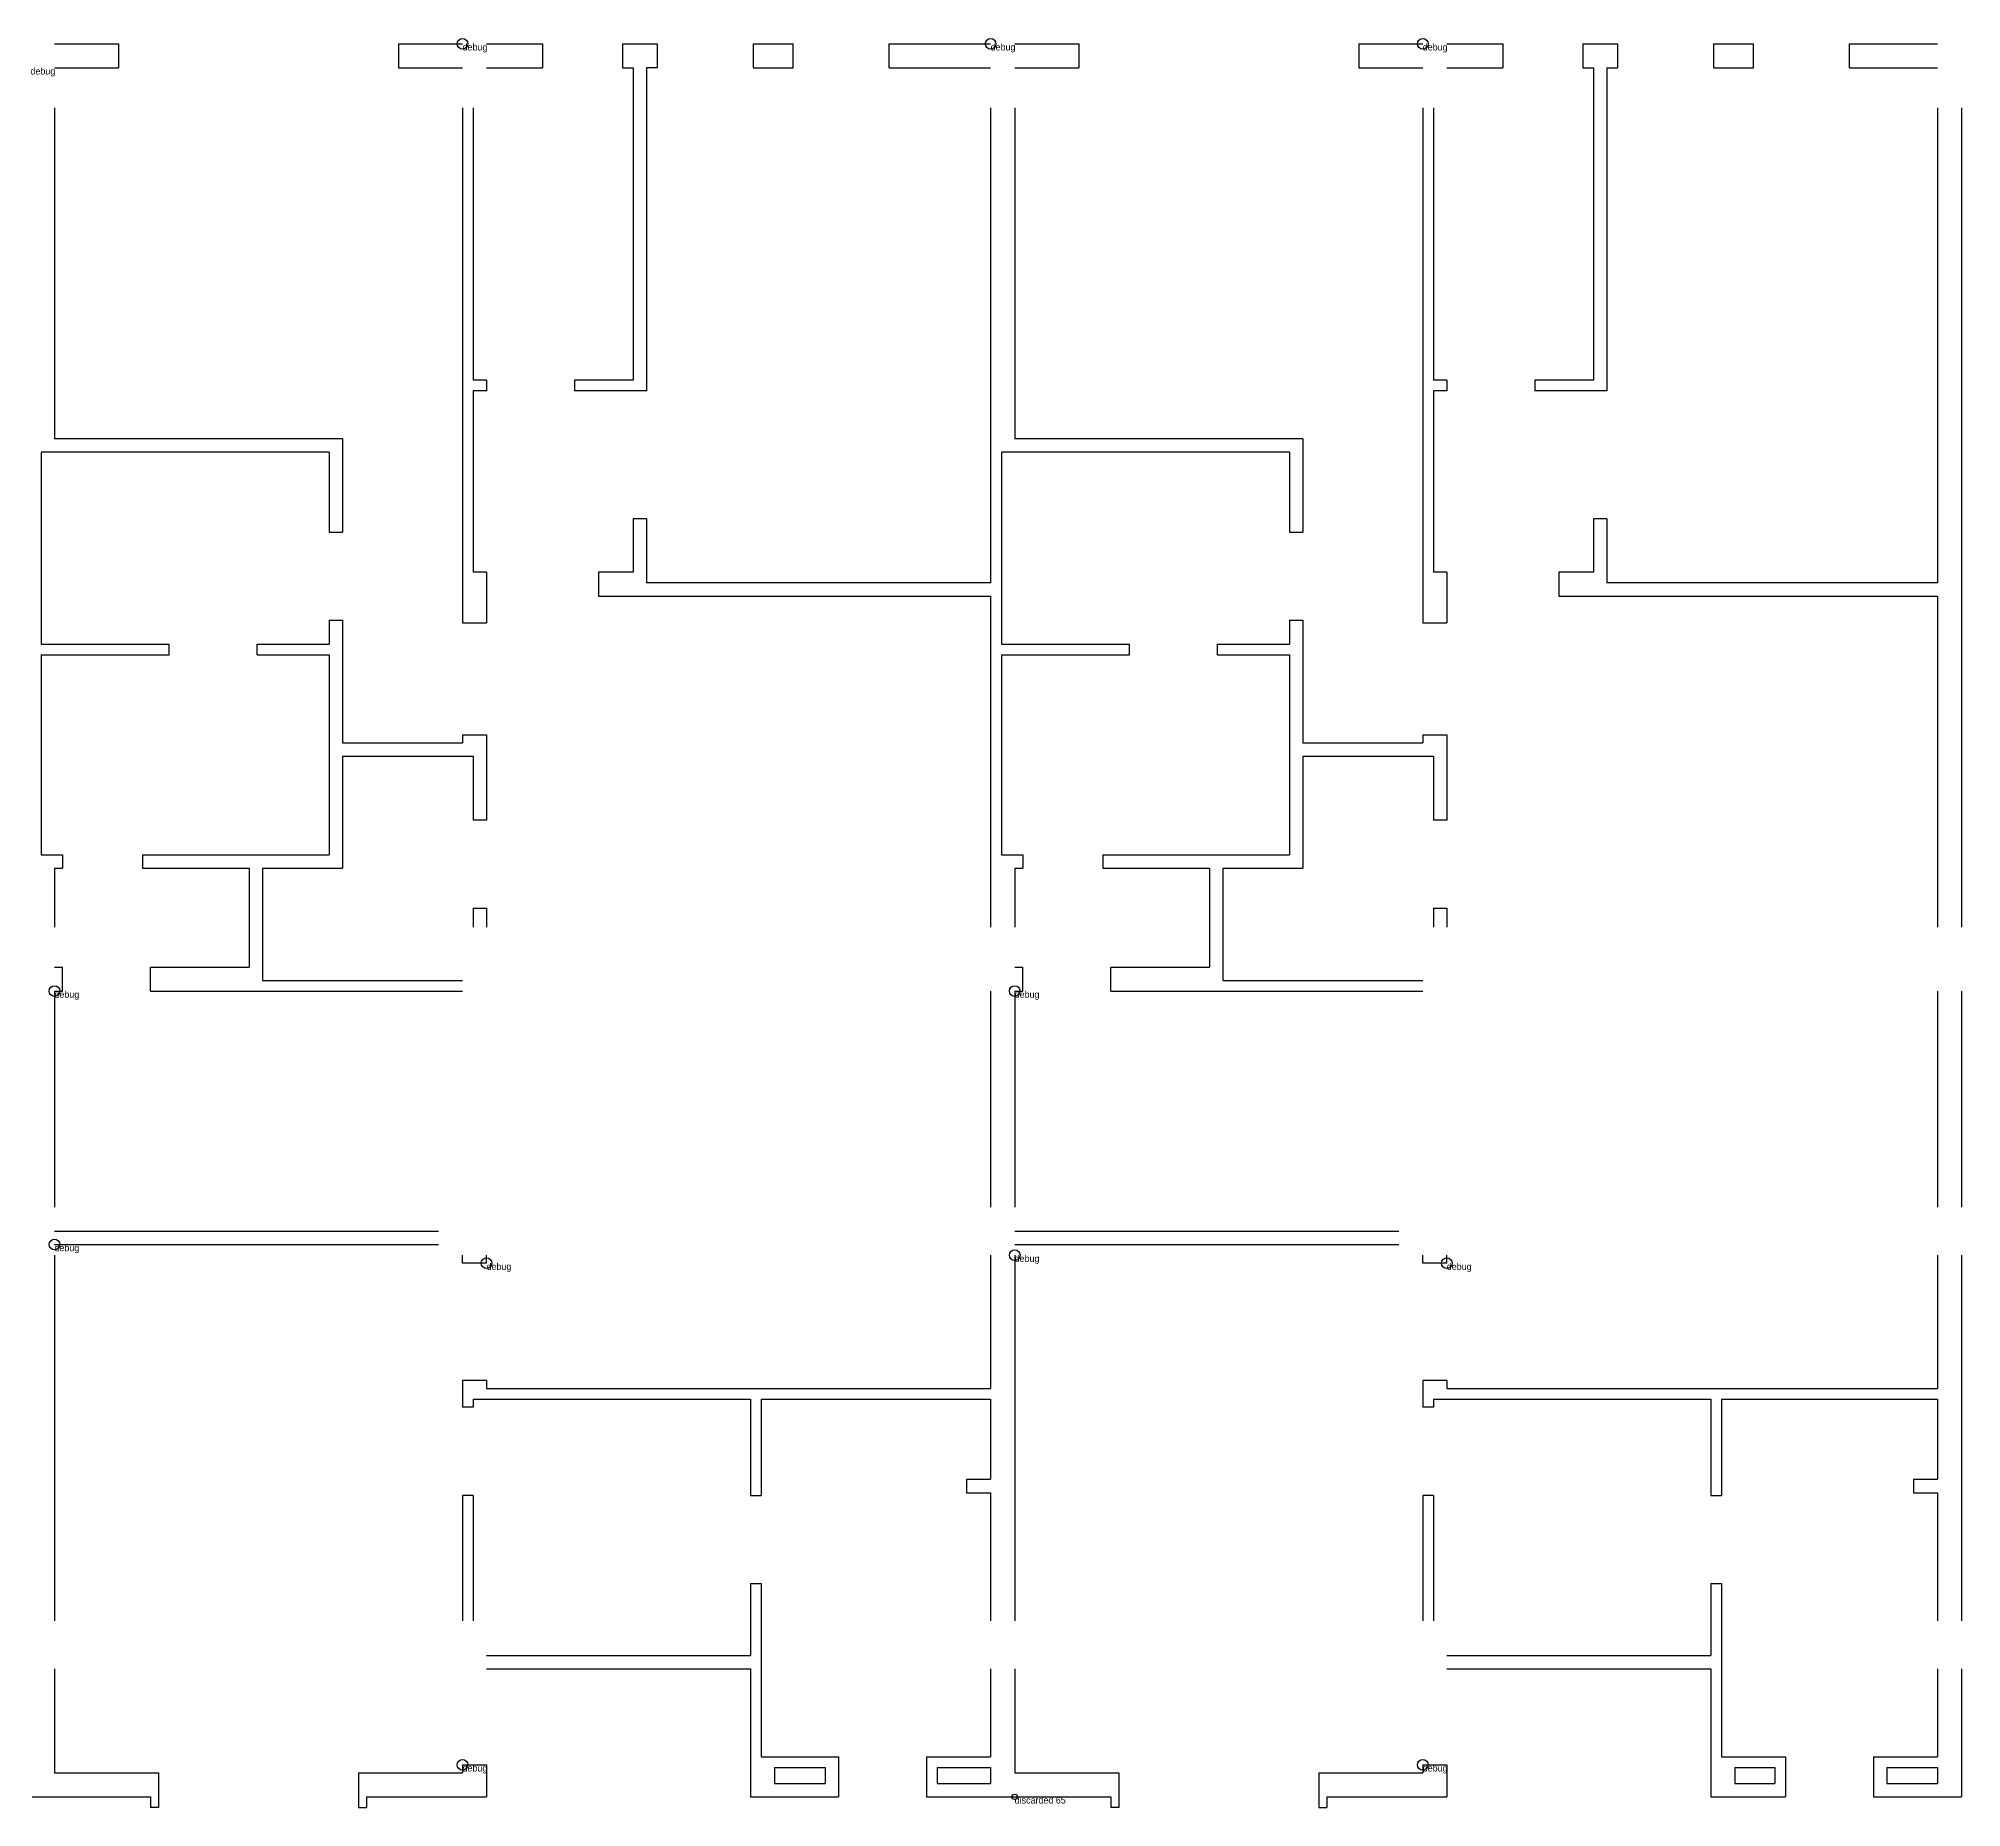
# Model space of a CAD drawing. Header units: metres. Extents: x 234 to 1674, y 440 to 1103.
# Drawn here: x 953 to 1674, y 440 to 1103 of the extents above; entities that cross this region are included whole.
import ezdxf

# ---------------------------------------------------------------- set-up
doc = ezdxf.new("R2010")
doc.units = ezdxf.units.M
doc.layers.add('WALL', color=7, linetype='Continuous')

msp = doc.modelspace()

# ---------------------------------------------------------------- linework, layer by layer
at = {"layer": 'debug', "color": 2}
for centre in [(1112, 1101), (1310, 1101), (1472, 1101), (959, 746), (959, 746), (959, 746), (959, 746), (959, 746), (959, 746), (1319, 746), (1319, 746), (1319, 746), (1319, 746), (1319, 746), (1319, 746), (959, 651), (1319, 647), (1121, 644), (1481, 644), (1112, 456), (1472, 456)]:
    msp.add_circle(centre, 2, dxfattribs=at)
at = {"layer": 'debug', "color": 4}
msp.add_circle((1319, 444), 1, dxfattribs=at)
msp.add_circle((1319, 444), 1, dxfattribs=at)
at = {"layer": 'WALL'}
for p, q in [((959, 1101), (983, 1101)), ((983, 1101), (983, 1092)), ((1088, 1101), (1112, 1101)), ((1088, 1101), (1088, 1092)), ((1121, 1101), (1142, 1101)), ((1131, 1101), (1131, 1101)), ((1142, 1101), (1142, 1092)), ((1172, 1101), (1172, 1092)), ((1172, 1101), (1185, 1101)), ((1185, 1101), (1185, 1092)), ((1221, 1101), (1221, 1092)), ((1221, 1101), (1236, 1101)), ((1233, 1101), (1233, 1101)), ((1236, 1092), (1236, 1101)), ((1272, 1101), (1310, 1101)), ((1272, 1092), (1272, 1101)), ((1319, 1101), (1343, 1101)), ((1343, 1101), (1343, 1092)), ((1448, 1101), (1472, 1101)), ((1448, 1101), (1448, 1092)), ((1481, 1101), (1502, 1101)), ((1491, 1101), (1491, 1101)), ((1502, 1101), (1502, 1092)), ((1532, 1101), (1532, 1092)), ((1532, 1101), (1545, 1101)), ((1545, 1101), (1545, 1092)), ((1581, 1101), (1581, 1092)), ((1581, 1101), (1596, 1101)), ((1593, 1101), (1593, 1101)), ((1596, 1092), (1596, 1101)), ((1632, 1101), (1665, 1101)), ((1632, 1092), (1632, 1101)), ((959, 1092), (983, 1092)), ((1088, 1092), (1112, 1092)), ((1121, 1092), (1142, 1092)), ((1172, 1092), (1176, 1092)), ((1176, 1092), (1176, 975)), ((1181, 1092), (1181, 971)), ((1185, 1092), (1181, 1092)), ((1221, 1092), (1236, 1092)), ((1233, 1092), (1233, 1092)), ((1272, 1092), (1310, 1092)), ((1319, 1092), (1343, 1092)), ((1448, 1092), (1472, 1092)), ((1481, 1092), (1502, 1092)), ((1532, 1092), (1536, 1092)), ((1536, 1092), (1536, 975)), ((1541, 1092), (1541, 971)), ((1541, 1092), (1545, 1092)), ((1581, 1092), (1596, 1092)), ((1632, 1092), (1665, 1092)), ((959, 1077), (959, 953)), ((1112, 1077), (1112, 884)), ((1116, 1077), (1116, 975)), ((1310, 1077), (1310, 899)), ((1319, 1077), (1319, 953)), ((1472, 1077), (1472, 884)), ((1476, 1077), (1476, 975)), ((1665, 1077), (1665, 899)), ((1674, 1077), (1674, 909)), ((1121, 975), (1116, 975)), ((1121, 975), (1121, 971)), ((1154, 975), (1154, 971)), ((1176, 975), (1154, 975)), ((1481, 975), (1476, 975)), ((1481, 975), (1481, 971)), ((1514, 975), (1514, 971)), ((1536, 975), (1514, 975)), ((1116, 971), (1116, 903)), ((1121, 971), (1116, 971)), ((1181, 971), (1154, 971)), ((1476, 971), (1476, 903)), ((1481, 971), (1476, 971)), ((1541, 971), (1514, 971)), ((1067, 953), (959, 953)), ((1067, 953), (1067, 918)), ((1427, 953), (1319, 953)), ((1427, 953), (1427, 918)), ((954, 948), (954, 876)), ((1062, 948), (954, 948)), ((1062, 948), (1062, 918)), ((1314, 948), (1314, 876)), ((1422, 948), (1314, 948)), ((1422, 948), (1422, 918)), ((1181, 923), (1176, 923)), ((1176, 923), (1176, 903)), ((1181, 923), (1181, 899)), ((1541, 923), (1536, 923)), ((1536, 923), (1536, 903)), ((1541, 923), (1541, 899)), ((1062, 918), (1067, 918)), ((1422, 918), (1427, 918)), ((1674, 909), (1674, 770)), ((1121, 903), (1116, 903)), ((1121, 903), (1121, 884)), ((1163, 903), (1163, 894)), ((1176, 903), (1163, 903)), ((1481, 903), (1476, 903)), ((1481, 903), (1481, 884)), ((1523, 903), (1523, 894)), ((1536, 903), (1523, 903)), ((1310, 899), (1181, 899)), ((1665, 899), (1541, 899)), ((1163, 894), (1310, 894)), ((1310, 894), (1310, 770)), ((1523, 894), (1665, 894)), ((1665, 894), (1665, 770)), ((1062, 885), (1062, 876)), ((1062, 885), (1067, 885)), ((1067, 885), (1067, 839)), ((1112, 884), (1121, 884)), ((1422, 885), (1422, 876)), ((1422, 885), (1427, 885)), ((1427, 885), (1427, 839)), ((1472, 884), (1481, 884)), ((954, 876), (1002, 876)), ((1002, 872), (1002, 876)), ((1035, 876), (1062, 876)), ((1035, 872), (1035, 876)), ((1314, 876), (1362, 876)), ((1362, 872), (1362, 876)), ((1395, 876), (1422, 876)), ((1395, 872), (1395, 876)), ((954, 872), (1002, 872)), ((954, 872), (954, 797)), ((1035, 872), (1062, 872)), ((1062, 872), (1062, 797)), ((1314, 872), (1314, 797)), ((1314, 872), (1362, 872)), ((1395, 872), (1422, 872)), ((1422, 872), (1422, 797)), ((1067, 839), (1112, 839)), ((1112, 842), (1112, 839)), ((1112, 842), (1121, 842)), ((1121, 842), (1121, 810)), ((1427, 839), (1472, 839)), ((1472, 842), (1472, 839)), ((1472, 842), (1481, 842)), ((1481, 842), (1481, 810)), ((1067, 834), (1067, 792)), ((1067, 834), (1116, 834)), ((1116, 834), (1116, 810)), ((1427, 834), (1427, 792)), ((1427, 834), (1476, 834)), ((1476, 834), (1476, 810)), ((1121, 810), (1116, 810)), ((1481, 810), (1476, 810)), ((954, 797), (962, 797)), ((962, 797), (962, 792)), ((992, 797), (1062, 797)), ((992, 797), (1032, 797)), ((992, 797), (992, 792)), ((1314, 797), (1322, 797)), ((1322, 797), (1322, 792)), ((1352, 797), (1422, 797)), ((1352, 797), (1392, 797)), ((1352, 797), (1352, 792)), ((959, 792), (962, 792)), ((959, 792), (959, 770)), ((992, 792), (1032, 792)), ((1032, 792), (1032, 755)), ((1037, 792), (1067, 792)), ((1037, 792), (1037, 750)), ((1319, 792), (1319, 770)), ((1319, 792), (1322, 792)), ((1352, 792), (1392, 792)), ((1392, 792), (1392, 755)), ((1397, 792), (1427, 792)), ((1397, 792), (1397, 750)), ((1116, 777), (1116, 770)), ((1116, 777), (1121, 777)), ((1121, 777), (1121, 770)), ((1476, 777), (1476, 770)), ((1476, 777), (1481, 777)), ((1481, 777), (1481, 770)), ((959, 755), (962, 755)), ((962, 746), (962, 755)), ((995, 755), (1032, 755)), ((995, 746), (995, 755)), ((1037, 750), (1112, 750)), ((1319, 755), (1322, 755)), ((1322, 746), (1322, 755)), ((1355, 755), (1392, 755)), ((1355, 746), (1355, 755)), ((1397, 750), (1472, 750)), ((959, 746), (959, 665)), ((959, 746), (962, 746)), ((995, 746), (1112, 746)), ((1310, 746), (1310, 665)), ((1319, 746), (1319, 665)), ((1319, 746), (1322, 746)), ((1355, 746), (1472, 746)), ((1665, 746), (1665, 665)), ((1674, 746), (1674, 665)), ((959, 656), (1103, 656)), ((959, 651), (1103, 651)), ((1319, 656), (1463, 656)), ((1319, 651), (1463, 651)), ((959, 647), (959, 510)), ((1112, 644), (1112, 647)), ((1121, 644), (1112, 644)), ((1121, 644), (1121, 647)), ((1121, 644), (1121, 644)), ((1310, 647), (1310, 597)), ((1319, 647), (1319, 510)), ((1472, 644), (1472, 647)), ((1481, 644), (1472, 644)), ((1481, 644), (1481, 647)), ((1481, 644), (1481, 644)), ((1665, 647), (1665, 597)), ((1674, 647), (1674, 510)), ((1112, 600), (1112, 590)), ((1121, 600), (1112, 600)), ((1121, 600), (1121, 597)), ((1472, 600), (1472, 590)), ((1481, 600), (1472, 600)), ((1481, 600), (1481, 597)), ((1116, 593), (1220, 593)), ((1116, 593), (1116, 590)), ((1121, 597), (1310, 597)), ((1220, 593), (1220, 557)), ((1224, 593), (1310, 593)), ((1224, 593), (1224, 557)), ((1310, 593), (1310, 563)), ((1476, 593), (1580, 593)), ((1476, 593), (1476, 590)), ((1481, 597), (1665, 597)), ((1580, 593), (1580, 557)), ((1584, 593), (1665, 593)), ((1584, 593), (1584, 557)), ((1665, 593), (1665, 563)), ((1116, 590), (1112, 590)), ((1476, 590), (1472, 590)), ((1301, 563), (1301, 558)), ((1301, 563), (1310, 563)), ((1656, 563), (1656, 558)), ((1656, 563), (1665, 563)), ((1112, 557), (1112, 510)), ((1116, 557), (1112, 557)), ((1116, 557), (1116, 510)), ((1220, 557), (1224, 557)), ((1301, 558), (1310, 558)), ((1310, 558), (1310, 510)), ((1472, 557), (1472, 510)), ((1476, 557), (1472, 557)), ((1476, 557), (1476, 510)), ((1580, 557), (1584, 557)), ((1656, 558), (1665, 558)), ((1665, 558), (1665, 510)), ((1220, 524), (1224, 524)), ((1220, 524), (1220, 497)), ((1224, 524), (1224, 459)), ((1580, 524), (1584, 524)), ((1580, 524), (1580, 497)), ((1584, 524), (1584, 459)), ((959, 492), (959, 453)), ((1121, 497), (1220, 497)), ((1121, 492), (1220, 492)), ((1220, 492), (1220, 444)), ((1310, 492), (1310, 459)), ((1319, 492), (1319, 453)), ((1481, 497), (1580, 497)), ((1481, 492), (1580, 492)), ((1580, 492), (1580, 444)), ((1665, 492), (1665, 459)), ((1674, 492), (1674, 444)), ((1112, 456), (1121, 456)), ((1112, 456), (1112, 456)), ((1112, 456), (1112, 453)), ((1121, 456), (1121, 444)), ((1224, 459), (1253, 459)), ((1229, 455), (1248, 455)), ((1229, 455), (1229, 449)), ((1248, 455), (1248, 449)), ((1253, 459), (1253, 444)), ((1286, 459), (1286, 444)), ((1286, 459), (1310, 459)), ((1290, 455), (1310, 455)), ((1290, 455), (1290, 449)), ((1310, 455), (1310, 449)), ((1472, 456), (1481, 456)), ((1472, 456), (1472, 456)), ((1472, 456), (1472, 453)), ((1481, 456), (1481, 444)), ((1584, 459), (1608, 459)), ((1589, 455), (1604, 455)), ((1589, 455), (1589, 449)), ((1604, 455), (1604, 449)), ((1608, 459), (1608, 444)), ((1641, 459), (1641, 444)), ((1641, 459), (1665, 459)), ((1646, 455), (1665, 455)), ((1646, 455), (1646, 449)), ((1665, 455), (1665, 449)), ((959, 453), (998, 453)), ((998, 453), (998, 440)), ((1073, 453), (1112, 453)), ((1073, 453), (1073, 440)), ((1229, 449), (1248, 449)), ((1290, 449), (1310, 449)), ((1319, 453), (1358, 453)), ((1358, 453), (1358, 440)), ((1433, 453), (1472, 453)), ((1433, 453), (1433, 440)), ((1589, 449), (1604, 449)), ((1646, 449), (1665, 449)), ((926, 444), (995, 444)), ((995, 444), (995, 440)), ((998, 440), (995, 440)), ((1073, 440), (1076, 440)), ((1076, 444), (1121, 444)), ((1076, 444), (1076, 440)), ((1220, 444), (1253, 444)), ((1286, 444), (1319, 444)), ((1286, 444), (1355, 444)), ((1355, 444), (1355, 440)), ((1358, 440), (1355, 440)), ((1433, 440), (1436, 440)), ((1436, 444), (1481, 444)), ((1436, 444), (1436, 440)), ((1580, 444), (1608, 444)), ((1641, 444), (1674, 444))]:
    msp.add_line(p, q, dxfattribs=at)

# ---------------------------------------------------------------- texts
at = {"layer": 'debug', "char_height": 2.5, "attachment_point": 1}
for s, insert in [('debug', (1112, 1101)), ('debug', (1310, 1101)), ('debug', (1472, 1101)), ('debug', (950, 1092)), ('debug', (959, 746)), ('debug', (959, 746)), ('debug', (959, 746)), ('debug', (959, 746)), ('debug', (959, 746)), ('debug', (959, 746)), ('debug', (1319, 746)), ('debug', (1319, 746)), ('debug', (1319, 746)), ('debug', (1319, 746)), ('debug', (1319, 746)), ('debug', (1319, 746)), ('debug', (959, 651)), ('debug', (1121, 644)), ('debug', (1319, 647)), ('debug', (1481, 644)), ('debug', (1112, 456)), ('debug', (1472, 456)), ('discarded 65', (1319, 444)), ('discarded 65', (1319, 444))]:
    msp.add_mtext(s, dxfattribs=dict(at, insert=insert))

doc.saveas('drawing.dxf')
